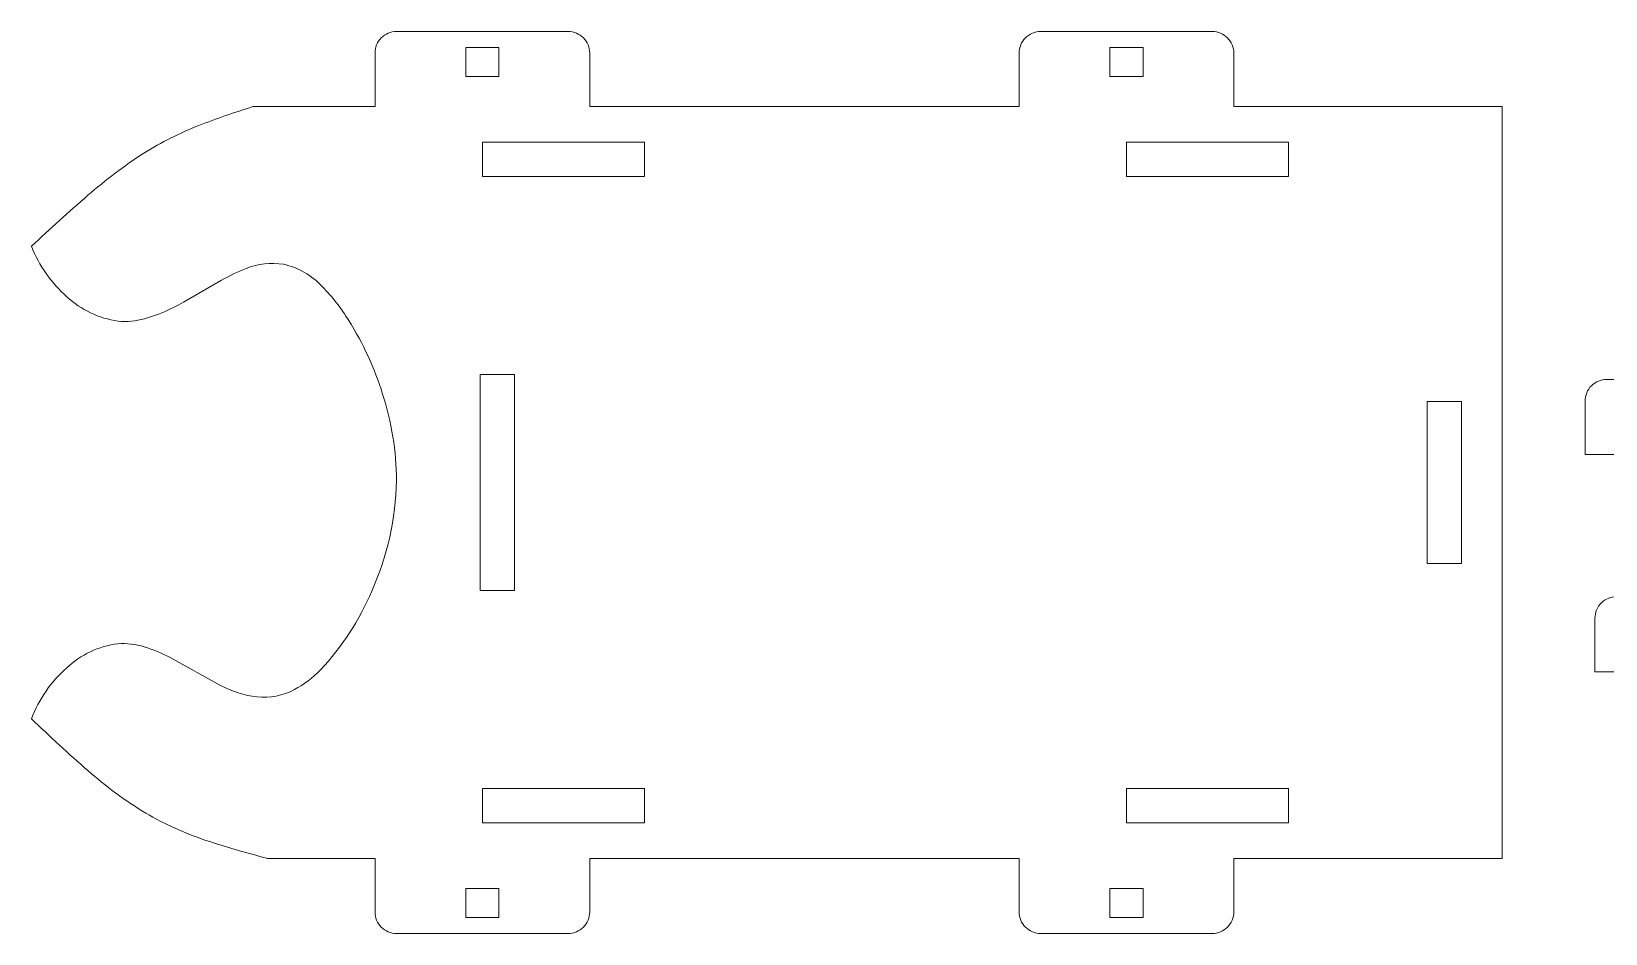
# Model space of a CAD drawing. Header units: millimetres. Extents: x -130 to 132, y -77 to 155.
# Drawn here: x -129.5 to 1.4, y 12.3 to 87.3 of the extents above; entities that cross this region are included whole.
import ezdxf

# ---------------------------------------------------------------- set-up
doc = ezdxf.new("R2010")
doc.units = ezdxf.units.MM
doc.header["$MEASUREMENT"] = 0
doc.layers.add('layer 1', color=7, linetype='Continuous')

msp = doc.modelspace()

# ---------------------------------------------------------------- linework, layer by layer
at = {"layer": 'layer 1', "color": 253, "lineweight": 9}
for points, knots in [([(-7.1534, 18.5495), (-7.1534, 18.5495), (-7.1534, 81.0682), (-7.1534, 81.0682), (-7.1534, 81.0682), (-7.1534, 81.0682), (-29.4815, 81.0682), (-29.4815, 81.0682), (-29.4815, 81.0682), (-29.4815, 81.0682), (-29.4815, 85.5283), (-29.4815, 85.5283), (-29.4815, 85.5283), (-29.4819, 86.0038), (-29.671, 86.4597), (-30.0075, 86.7958), (-30.0075, 86.7958), (-30.3438, 87.1318), (-30.7977, 87.3203), (-31.2732, 87.32), (-31.2732, 87.32), (-31.2732, 87.32), (-45.5524, 87.32), (-45.5524, 87.32), (-45.5524, 87.32), (-46.0278, 87.3198), (-46.4837, 87.1305), (-46.8197, 86.7942), (-46.8197, 86.7942), (-47.1557, 86.4577), (-47.3443, 86.0038), (-47.344, 85.5283), (-47.344, 85.5283), (-47.344, 85.5283), (-47.344, 81.0682), (-47.344, 81.0682), (-47.344, 81.0682), (-47.344, 81.0682), (-83.069, 81.0682), (-83.069, 81.0682), (-83.069, 81.0682), (-83.069, 81.0682), (-83.069, 85.5283), (-83.069, 85.5283), (-83.069, 85.5283), (-83.0693, 86.0038), (-83.2585, 86.4597), (-83.5949, 86.7958), (-83.5949, 86.7958), (-83.9313, 87.1318), (-84.3852, 87.3203), (-84.8606, 87.32), (-84.8606, 87.32), (-84.8606, 87.32), (-99.1398, 87.32), (-99.1398, 87.32), (-99.1398, 87.32), (-99.6152, 87.3198), (-100.0712, 87.1305), (-100.4072, 86.7942), (-100.4072, 86.7942), (-100.7432, 86.4577), (-100.9318, 86.0038), (-100.9314, 85.5283), (-100.9314, 85.5283), (-100.9314, 85.5283), (-100.9314, 81.0682), (-100.9314, 81.0682), (-100.9314, 81.0682), (-100.9314, 81.0682), (-111.0863, 81.0682), (-111.0863, 81.0682), (-111.0863, 81.0682), (-112.6082, 80.5983), (-114.1132, 80.0753), (-115.5985, 79.4998), (-115.5985, 79.4998), (-117.187, 78.8762), (-118.7145, 78.1076), (-120.162, 77.2036), (-120.162, 77.2036), (-121.7928, 76.1452), (-123.3462, 74.9727), (-124.8111, 73.6945), (-124.8111, 73.6945), (-126.4059, 72.3137), (-127.973, 70.9011), (-129.5114, 69.4576), (-129.5114, 69.4576), (-128.8744, 67.8443), (-127.8629, 66.4066), (-126.5593, 65.2625), (-126.5593, 65.2625), (-125.3845, 64.1652), (-123.9015, 63.4559), (-122.3098, 63.2307), (-122.3098, 63.2307), (-121.5714, 63.1652), (-120.8274, 63.2302), (-120.1115, 63.4227), (-120.1115, 63.4227), (-118.9786, 63.7458), (-117.8912, 64.2098), (-116.8742, 64.8044), (-116.8742, 64.8044), (-116.8742, 64.8044), (-113.7161, 66.6255), (-113.7161, 66.6255), (-113.7161, 66.6255), (-113.0535, 67.001), (-112.3636, 67.3261), (-111.6522, 67.5981), (-111.6522, 67.5981), (-110.6695, 67.9975), (-109.596, 68.1216), (-108.548, 67.9571), (-108.548, 67.9571), (-107.3091, 67.6851), (-106.1828, 67.0395), (-105.3216, 66.1083), (-105.3216, 66.1083), (-104.4781, 65.2481), (-103.7338, 64.2956), (-103.103, 63.2691), (-103.103, 63.2691), (-101.9164, 61.3601), (-100.9754, 59.3084), (-100.3028, 57.1637), (-100.3028, 57.1637), (-99.5483, 54.8411), (-99.157, 52.4152), (-99.1428, 49.9731), (-99.1428, 49.9731), (-99.2036, 46.8011), (-99.905, 43.673), (-101.2038, 40.7784), (-101.2038, 40.7784), (-102.2229, 38.3583), (-103.6676, 36.1394), (-105.4685, 34.2283), (-105.4685, 34.2283), (-106.1032, 33.5716), (-106.8354, 33.0166), (-107.6392, 32.5832), (-107.6392, 32.5832), (-108.5902, 32.0752), (-109.6714, 31.8613), (-110.7442, 31.9687), (-110.7442, 31.9687), (-111.8112, 32.1038), (-112.8455, 32.43), (-113.7969, 32.9315), (-113.7969, 32.9315), (-113.7969, 32.9315), (-117.9787, 35.2528), (-117.9787, 35.2528), (-117.9787, 35.2528), (-118.6662, 35.616), (-119.3867, 35.9129), (-120.1305, 36.1396), (-120.1305, 36.1396), (-120.8398, 36.3565), (-121.5822, 36.4433), (-122.3224, 36.396), (-122.3224, 36.396), (-123.9187, 36.2), (-125.4096, 35.4991), (-126.5785, 34.3945), (-126.5785, 34.3945), (-127.8848, 33.2411), (-128.891, 31.7885), (-129.5114, 30.1602), (-129.5114, 30.1602), (-127.9837, 28.6836), (-126.4188, 27.2462), (-124.8181, 25.849), (-124.8181, 25.849), (-123.319, 24.5316), (-121.709, 23.3465), (-120.0054, 22.3067), (-120.0054, 22.3067), (-118.4162, 21.3837), (-116.7371, 20.6256), (-114.9938, 20.0441), (-114.9938, 20.0441), (-113.3019, 19.4844), (-111.5905, 18.9859), (-109.8627, 18.5495), (-109.8627, 18.5495), (-109.8627, 18.5495), (-100.9314, 18.5495), (-100.9314, 18.5495), (-100.9314, 18.5495), (-100.9314, 18.5495), (-100.9314, 14.0894), (-100.9314, 14.0894), (-100.9314, 14.0894), (-100.9312, 13.6139), (-100.742, 13.1579), (-100.4056, 12.8219), (-100.4056, 12.8219), (-100.0691, 12.4859), (-99.6152, 12.2974), (-99.1398, 12.2977), (-99.1398, 12.2977), (-99.1398, 12.2977), (-84.8606, 12.2977), (-84.8606, 12.2977), (-84.8606, 12.2977), (-84.3852, 12.2979), (-83.9293, 12.4871), (-83.5933, 12.8235), (-83.5933, 12.8235), (-83.2573, 13.16), (-83.0687, 13.6139), (-83.069, 14.0894), (-83.069, 14.0894), (-83.069, 14.0894), (-83.069, 18.5495), (-83.069, 18.5495), (-83.069, 18.5495), (-83.069, 18.5495), (-47.344, 18.5495), (-47.344, 18.5495), (-47.344, 18.5495), (-47.344, 18.5495), (-47.344, 14.0894), (-47.344, 14.0894), (-47.344, 14.0894), (-47.3437, 13.6139), (-47.1546, 13.1579), (-46.8181, 12.8219), (-46.8181, 12.8219), (-46.4817, 12.4859), (-46.0278, 12.2974), (-45.5524, 12.2977), (-45.5524, 12.2977), (-45.5524, 12.2977), (-31.2732, 12.2977), (-31.2732, 12.2977), (-31.2732, 12.2977), (-30.7977, 12.2979), (-30.3418, 12.4871), (-30.0059, 12.8235), (-30.0059, 12.8235), (-29.6699, 13.16), (-29.4812, 13.6139), (-29.4815, 14.0894), (-29.4815, 14.0894), (-29.4815, 14.0894), (-29.4815, 18.5495), (-29.4815, 18.5495), (-29.4815, 18.5495), (-29.4815, 18.5495), (-7.1534, 18.5495), (-7.1534, 18.5495)], [0, 0, 0, 0, 0.01538462, 0.01538462, 0.01538462, 0.01538462, 0.03076923, 0.03076923, 0.03076923, 0.03076923, 0.04615385, 0.04615385, 0.04615385, 0.04615385, 0.06153846, 0.06153846, 0.06153846, 0.06153846, 0.07692308, 0.07692308, 0.07692308, 0.07692308, 0.09230769, 0.09230769, 0.09230769, 0.09230769, 0.10769231, 0.10769231, 0.10769231, 0.10769231, 0.12307692, 0.12307692, 0.12307692, 0.12307692, 0.13846154, 0.13846154, 0.13846154, 0.13846154, 0.15384615, 0.15384615, 0.15384615, 0.15384615, 0.16923077, 0.16923077, 0.16923077, 0.16923077, 0.18461538, 0.18461538, 0.18461538, 0.18461538, 0.2, 0.2, 0.2, 0.2, 0.21538462, 0.21538462, 0.21538462, 0.21538462, 0.23076923, 0.23076923, 0.23076923, 0.23076923, 0.24615385, 0.24615385, 0.24615385, 0.24615385, 0.26153846, 0.26153846, 0.26153846, 0.26153846, 0.27692308, 0.27692308, 0.27692308, 0.27692308, 0.29230769, 0.29230769, 0.29230769, 0.29230769, 0.30769231, 0.30769231, 0.30769231, 0.30769231, 0.32307692, 0.32307692, 0.32307692, 0.32307692, 0.33846154, 0.33846154, 0.33846154, 0.33846154, 0.35384615, 0.35384615, 0.35384615, 0.35384615, 0.36923077, 0.36923077, 0.36923077, 0.36923077, 0.38461538, 0.38461538, 0.38461538, 0.38461538, 0.4, 0.4, 0.4, 0.4, 0.41538462, 0.41538462, 0.41538462, 0.41538462, 0.43076923, 0.43076923, 0.43076923, 0.43076923, 0.44615385, 0.44615385, 0.44615385, 0.44615385, 0.46153846, 0.46153846, 0.46153846, 0.46153846, 0.47692308, 0.47692308, 0.47692308, 0.47692308, 0.49230769, 0.49230769, 0.49230769, 0.49230769, 0.50769231, 0.50769231, 0.50769231, 0.50769231, 0.52307692, 0.52307692, 0.52307692, 0.52307692, 0.53846154, 0.53846154, 0.53846154, 0.53846154, 0.55384615, 0.55384615, 0.55384615, 0.55384615, 0.56923077, 0.56923077, 0.56923077, 0.56923077, 0.58461538, 0.58461538, 0.58461538, 0.58461538, 0.6, 0.6, 0.6, 0.6, 0.61538462, 0.61538462, 0.61538462, 0.61538462, 0.63076923, 0.63076923, 0.63076923, 0.63076923, 0.64615385, 0.64615385, 0.64615385, 0.64615385, 0.66153846, 0.66153846, 0.66153846, 0.66153846, 0.67692308, 0.67692308, 0.67692308, 0.67692308, 0.69230769, 0.69230769, 0.69230769, 0.69230769, 0.70769231, 0.70769231, 0.70769231, 0.70769231, 0.72307692, 0.72307692, 0.72307692, 0.72307692, 0.73846154, 0.73846154, 0.73846154, 0.73846154, 0.75384615, 0.75384615, 0.75384615, 0.75384615, 0.76923077, 0.76923077, 0.76923077, 0.76923077, 0.78461538, 0.78461538, 0.78461538, 0.78461538, 0.8, 0.8, 0.8, 0.8, 0.81538462, 0.81538462, 0.81538462, 0.81538462, 0.83076923, 0.83076923, 0.83076923, 0.83076923, 0.84615385, 0.84615385, 0.84615385, 0.84615385, 0.86153846, 0.86153846, 0.86153846, 0.86153846, 0.87692308, 0.87692308, 0.87692308, 0.87692308, 0.89230769, 0.89230769, 0.89230769, 0.89230769, 0.90769231, 0.90769231, 0.90769231, 0.90769231, 0.92307692, 0.92307692, 0.92307692, 0.92307692, 0.93846154, 0.93846154, 0.93846154, 0.93846154, 0.95384615, 0.95384615, 0.95384615, 0.95384615, 0.96923077, 0.96923077, 0.96923077, 0.96923077, 1, 1, 1, 1]), ([(-90.6159, 85.9804), (-90.6159, 85.9804), (-90.6159, 83.5689), (-90.6159, 83.5689), (-90.6159, 83.5689), (-90.6159, 83.5689), (-93.3845, 83.5689), (-93.3845, 83.5689), (-93.3845, 83.5689), (-93.3845, 83.5689), (-93.3845, 85.9804), (-93.3845, 85.9804), (-93.3845, 85.9804), (-93.3845, 85.9804), (-90.6159, 85.9804), (-90.6159, 85.9804)], [0, 0, 0, 0, 0.2, 0.2, 0.2, 0.2, 0.4, 0.4, 0.4, 0.4, 0.6, 0.6, 0.6, 0.6, 1, 1, 1, 1]), ([(-39.7971, 85.9804), (-39.7971, 85.9804), (-39.7971, 83.5689), (-39.7971, 83.5689), (-39.7971, 83.5689), (-39.7971, 83.5689), (-37.0284, 83.5689), (-37.0284, 83.5689), (-37.0284, 83.5689), (-37.0284, 83.5689), (-37.0284, 85.9804), (-37.0284, 85.9804), (-37.0284, 85.9804), (-37.0284, 85.9804), (-39.7971, 85.9804), (-39.7971, 85.9804)], [0, 0, 0, 0, 0.2, 0.2, 0.2, 0.2, 0.4, 0.4, 0.4, 0.4, 0.6, 0.6, 0.6, 0.6, 1, 1, 1, 1]), ([(-92.0002, 78.1209), (-92.0002, 78.1209), (-78.514, 78.1209), (-78.514, 78.1209), (-78.514, 78.1209), (-78.514, 78.1209), (-78.514, 75.2629), (-78.514, 75.2629), (-78.514, 75.2629), (-78.514, 75.2629), (-92.0002, 75.2629), (-92.0002, 75.2629), (-92.0002, 75.2629), (-92.0002, 75.2629), (-92.0002, 78.1209), (-92.0002, 78.1209)], [0, 0, 0, 0, 0.2, 0.2, 0.2, 0.2, 0.4, 0.4, 0.4, 0.4, 0.6, 0.6, 0.6, 0.6, 1, 1, 1, 1]), ([(-38.4127, 78.1209), (-38.4127, 78.1209), (-24.9266, 78.1209), (-24.9266, 78.1209), (-24.9266, 78.1209), (-24.9266, 78.1209), (-24.9266, 75.2629), (-24.9266, 75.2629), (-24.9266, 75.2629), (-24.9266, 75.2629), (-38.4127, 75.2629), (-38.4127, 75.2629), (-38.4127, 75.2629), (-38.4127, 75.2629), (-38.4127, 78.1209), (-38.4127, 78.1209)], [0, 0, 0, 0, 0.2, 0.2, 0.2, 0.2, 0.4, 0.4, 0.4, 0.4, 0.6, 0.6, 0.6, 0.6, 1, 1, 1, 1]), ([(56.9067, 49.4516), (56.7758, 49.7459), (56.7024, 50.0629), (56.6906, 50.3849), (56.6906, 50.3849), (56.6823, 50.6278), (56.7587, 50.8663), (56.9067, 51.0592), (56.9067, 51.0592), (57.1402, 51.3176), (57.4557, 51.4879), (57.7999, 51.5415), (57.7999, 51.5415), (60.9889, 50.6232), (64.3256, 50.338), (67.6242, 50.7019), (67.6242, 50.7019), (67.6242, 50.7019), (67.6242, 54.8103), (67.6242, 54.8103), (67.6242, 54.8103), (67.6242, 54.8103), (70.3929, 54.8103), (70.3929, 54.8103), (70.3929, 54.8103), (70.3929, 54.8103), (70.3929, 52.1309), (70.3929, 52.1309), (70.3929, 52.1309), (70.3929, 52.1309), (72.983, 52.1309), (72.983, 52.1309), (72.983, 52.1309), (72.983, 52.1309), (72.983, 56.5911), (72.983, 56.5911), (72.983, 56.5911), (72.9826, 57.0666), (72.7935, 57.5225), (72.457, 57.8585), (72.457, 57.8585), (72.1207, 58.1945), (71.6668, 58.3831), (71.1913, 58.3828), (71.1913, 58.3828), (71.1913, 58.3828), (67.6242, 58.3828), (67.6242, 58.3828), (67.6242, 58.3828), (67.6242, 58.3828), (67.6242, 61.0622), (67.6242, 61.0622), (67.6242, 61.0622), (67.6242, 61.0622), (53.3342, 58.2042), (53.3342, 58.2042), (53.3342, 58.2042), (52.8255, 58.2384), (52.3476, 58.4615), (51.9946, 58.8294), (51.9946, 58.8294), (51.6912, 59.2085), (51.5329, 59.6837), (51.548, 60.1691), (51.548, 60.1691), (49.5297, 59.52), (47.4153, 59.2181), (45.2961, 59.2759), (45.2961, 59.2759), (42.1425, 59.409), (39.0711, 60.3307), (36.3649, 61.9553), (36.3649, 61.9553), (33.6588, 60.3304), (30.5873, 59.4093), (27.4336, 59.2759), (27.4336, 59.2759), (25.3143, 59.218), (23.2, 59.5201), (21.1818, 60.1691), (21.1818, 60.1691), (21.197, 59.6837), (21.0385, 59.2086), (20.7352, 58.8294), (20.7352, 58.8294), (20.3822, 58.4615), (19.9042, 58.2385), (19.3955, 58.2042), (19.3955, 58.2042), (19.3955, 58.2042), (5.1055, 61.0622), (5.1055, 61.0622), (5.1055, 61.0622), (5.1055, 61.0622), (5.1055, 58.3828), (5.1055, 58.3828), (5.1055, 58.3828), (5.1055, 58.3828), (1.5384, 58.3828), (1.5384, 58.3828), (1.5384, 58.3828), (1.0631, 58.3825), (0.6071, 58.1933), (0.2711, 57.8569), (0.2711, 57.8569), (-0.0648, 57.5205), (-0.2535, 57.0666), (-0.2531, 56.5911), (-0.2531, 56.5911), (-0.2531, 56.5911), (-0.2531, 52.1309), (-0.2531, 52.1309), (-0.2531, 52.1309), (-0.2531, 52.1309), (2.3369, 52.1309), (2.3369, 52.1309), (2.3369, 52.1309), (2.3369, 52.1309), (2.3369, 54.8103), (2.3369, 54.8103), (2.3369, 54.8103), (2.3369, 54.8103), (5.1055, 54.8103), (5.1055, 54.8103), (5.1055, 54.8103), (5.1055, 54.8103), (5.1055, 50.7019), (5.1055, 50.7019), (5.1055, 50.7019), (8.4173, 50.2646), (11.7842, 50.6224), (14.9299, 51.7469), (14.9299, 51.7469), (15.2948, 51.6218), (15.6087, 51.38), (15.823, 51.0592), (15.823, 51.0592), (16.0757, 50.5533), (16.0756, 49.9575), (15.823, 49.4516), (15.823, 49.4516), (22.2864, 52.3459), (29.2832, 53.8665), (36.3649, 53.9172), (36.3649, 53.9172), (43.4466, 53.867), (50.4432, 52.3456), (56.9067, 49.4516)], [0, 0, 0, 0, 0.02631579, 0.02631579, 0.02631579, 0.02631579, 0.05263158, 0.05263158, 0.05263158, 0.05263158, 0.07894737, 0.07894737, 0.07894737, 0.07894737, 0.10526316, 0.10526316, 0.10526316, 0.10526316, 0.13157895, 0.13157895, 0.13157895, 0.13157895, 0.15789474, 0.15789474, 0.15789474, 0.15789474, 0.18421053, 0.18421053, 0.18421053, 0.18421053, 0.21052632, 0.21052632, 0.21052632, 0.21052632, 0.23684211, 0.23684211, 0.23684211, 0.23684211, 0.26315789, 0.26315789, 0.26315789, 0.26315789, 0.28947368, 0.28947368, 0.28947368, 0.28947368, 0.31578947, 0.31578947, 0.31578947, 0.31578947, 0.34210526, 0.34210526, 0.34210526, 0.34210526, 0.36842105, 0.36842105, 0.36842105, 0.36842105, 0.39473684, 0.39473684, 0.39473684, 0.39473684, 0.42105263, 0.42105263, 0.42105263, 0.42105263, 0.44736842, 0.44736842, 0.44736842, 0.44736842, 0.47368421, 0.47368421, 0.47368421, 0.47368421, 0.5, 0.5, 0.5, 0.5, 0.52631579, 0.52631579, 0.52631579, 0.52631579, 0.55263158, 0.55263158, 0.55263158, 0.55263158, 0.57894737, 0.57894737, 0.57894737, 0.57894737, 0.60526316, 0.60526316, 0.60526316, 0.60526316, 0.63157895, 0.63157895, 0.63157895, 0.63157895, 0.65789474, 0.65789474, 0.65789474, 0.65789474, 0.68421053, 0.68421053, 0.68421053, 0.68421053, 0.71052632, 0.71052632, 0.71052632, 0.71052632, 0.73684211, 0.73684211, 0.73684211, 0.73684211, 0.76315789, 0.76315789, 0.76315789, 0.76315789, 0.78947368, 0.78947368, 0.78947368, 0.78947368, 0.81578947, 0.81578947, 0.81578947, 0.81578947, 0.84210526, 0.84210526, 0.84210526, 0.84210526, 0.86842105, 0.86842105, 0.86842105, 0.86842105, 0.89473684, 0.89473684, 0.89473684, 0.89473684, 0.92105263, 0.92105263, 0.92105263, 0.92105263, 0.94736842, 0.94736842, 0.94736842, 0.94736842, 1, 1, 1, 1]), ([(-92.1788, 58.7847), (-92.1788, 58.7847), (-89.3208, 58.7847), (-89.3208, 58.7847), (-89.3208, 58.7847), (-89.3208, 58.7847), (-89.3208, 40.8329), (-89.3208, 40.8329), (-89.3208, 40.8329), (-89.3208, 40.8329), (-92.1788, 40.8329), (-92.1788, 40.8329), (-92.1788, 40.8329), (-92.1788, 40.8329), (-92.1788, 58.7847), (-92.1788, 58.7847)], [0, 0, 0, 0, 0.2, 0.2, 0.2, 0.2, 0.4, 0.4, 0.4, 0.4, 0.6, 0.6, 0.6, 0.6, 1, 1, 1, 1]), ([(-13.4053, 56.5519), (-13.4053, 56.5519), (-10.5473, 56.5519), (-10.5473, 56.5519), (-10.5473, 56.5519), (-10.5473, 56.5519), (-10.5473, 43.0657), (-10.5473, 43.0657), (-10.5473, 43.0657), (-10.5473, 43.0657), (-13.4053, 43.0657), (-13.4053, 43.0657), (-13.4053, 43.0657), (-13.4053, 43.0657), (-13.4053, 56.5519), (-13.4053, 56.5519)], [0, 0, 0, 0, 0.2, 0.2, 0.2, 0.2, 0.4, 0.4, 0.4, 0.4, 0.6, 0.6, 0.6, 0.6, 1, 1, 1, 1]), ([(57.7281, 31.3792), (57.5972, 31.6736), (57.5239, 31.9905), (57.512, 32.3125), (57.512, 32.3125), (57.5038, 32.5555), (57.5802, 32.7939), (57.7281, 32.9868), (57.7281, 32.9868), (57.9617, 33.2452), (58.2772, 33.4155), (58.6213, 33.4691), (58.6213, 33.4691), (61.8103, 32.551), (65.1471, 32.2656), (68.4456, 32.6296), (68.4456, 32.6296), (68.4456, 32.6296), (68.4456, 36.7379), (68.4456, 36.7379), (68.4456, 36.7379), (68.4456, 36.7379), (71.2143, 36.7379), (71.2143, 36.7379), (71.2143, 36.7379), (71.2143, 36.7379), (71.2143, 34.0586), (71.2143, 34.0586), (71.2143, 34.0586), (71.2143, 34.0586), (73.8044, 34.0586), (73.8044, 34.0586), (73.8044, 34.0586), (73.8044, 34.0586), (73.8044, 38.5188), (73.8044, 38.5188), (73.8044, 38.5188), (73.8041, 38.9942), (73.615, 39.4501), (73.2785, 39.7861), (73.2785, 39.7861), (72.9421, 40.1221), (72.4883, 40.3107), (72.0128, 40.3103), (72.0128, 40.3103), (72.0128, 40.3103), (68.4456, 40.3103), (68.4456, 40.3103), (68.4456, 40.3103), (68.4456, 40.3103), (68.4456, 42.9897), (68.4456, 42.9897), (68.4456, 42.9897), (68.4456, 42.9897), (54.1556, 40.1317), (54.1556, 40.1317), (54.1556, 40.1317), (53.647, 40.166), (53.1691, 40.3891), (52.816, 40.7569), (52.816, 40.7569), (52.5127, 41.1361), (52.3543, 41.6113), (52.3694, 42.0966), (52.3694, 42.0966), (50.3512, 41.4476), (48.2368, 41.1456), (46.1175, 41.2035), (46.1175, 41.2035), (42.9639, 41.3365), (39.8925, 42.2582), (37.1863, 43.8828), (37.1863, 43.8828), (34.4802, 42.258), (31.4087, 41.3368), (28.255, 41.2035), (28.255, 41.2035), (26.1358, 41.1455), (24.0215, 41.4476), (22.0032, 42.0966), (22.0032, 42.0966), (22.0185, 41.6113), (21.8599, 41.1361), (21.5566, 40.7569), (21.5566, 40.7569), (21.2037, 40.389), (20.7257, 40.1661), (20.2169, 40.1317), (20.2169, 40.1317), (20.2169, 40.1317), (5.9269, 42.9897), (5.9269, 42.9897), (5.9269, 42.9897), (5.9269, 42.9897), (5.9269, 40.3103), (5.9269, 40.3103), (5.9269, 40.3103), (5.9269, 40.3103), (2.3599, 40.3103), (2.3599, 40.3103), (2.3599, 40.3103), (1.8844, 40.3101), (1.4286, 40.1209), (1.0926, 39.7845), (1.0926, 39.7845), (0.7566, 39.448), (0.568, 38.9942), (0.5683, 38.5188), (0.5683, 38.5188), (0.5683, 38.5188), (0.5683, 34.0586), (0.5683, 34.0586), (0.5683, 34.0586), (0.5683, 34.0586), (3.1583, 34.0586), (3.1583, 34.0586), (3.1583, 34.0586), (3.1583, 34.0586), (3.1583, 36.7379), (3.1583, 36.7379), (3.1583, 36.7379), (3.1583, 36.7379), (5.9269, 36.7379), (5.9269, 36.7379), (5.9269, 36.7379), (5.9269, 36.7379), (5.9269, 32.6296), (5.9269, 32.6296), (5.9269, 32.6296), (9.2388, 32.1923), (12.6057, 32.5502), (15.7513, 33.6745), (15.7513, 33.6745), (16.1163, 33.5494), (16.4302, 33.3076), (16.6444, 32.9868), (16.6444, 32.9868), (16.8972, 32.4809), (16.897, 31.8851), (16.6444, 31.3792), (16.6444, 31.3792), (23.1078, 34.2736), (30.1047, 35.7943), (37.1863, 35.8448), (37.1863, 35.8448), (44.268, 35.7946), (51.2647, 34.2732), (57.7281, 31.3792)], [0, 0, 0, 0, 0.02631579, 0.02631579, 0.02631579, 0.02631579, 0.05263158, 0.05263158, 0.05263158, 0.05263158, 0.07894737, 0.07894737, 0.07894737, 0.07894737, 0.10526316, 0.10526316, 0.10526316, 0.10526316, 0.13157895, 0.13157895, 0.13157895, 0.13157895, 0.15789474, 0.15789474, 0.15789474, 0.15789474, 0.18421053, 0.18421053, 0.18421053, 0.18421053, 0.21052632, 0.21052632, 0.21052632, 0.21052632, 0.23684211, 0.23684211, 0.23684211, 0.23684211, 0.26315789, 0.26315789, 0.26315789, 0.26315789, 0.28947368, 0.28947368, 0.28947368, 0.28947368, 0.31578947, 0.31578947, 0.31578947, 0.31578947, 0.34210526, 0.34210526, 0.34210526, 0.34210526, 0.36842105, 0.36842105, 0.36842105, 0.36842105, 0.39473684, 0.39473684, 0.39473684, 0.39473684, 0.42105263, 0.42105263, 0.42105263, 0.42105263, 0.44736842, 0.44736842, 0.44736842, 0.44736842, 0.47368421, 0.47368421, 0.47368421, 0.47368421, 0.5, 0.5, 0.5, 0.5, 0.52631579, 0.52631579, 0.52631579, 0.52631579, 0.55263158, 0.55263158, 0.55263158, 0.55263158, 0.57894737, 0.57894737, 0.57894737, 0.57894737, 0.60526316, 0.60526316, 0.60526316, 0.60526316, 0.63157895, 0.63157895, 0.63157895, 0.63157895, 0.65789474, 0.65789474, 0.65789474, 0.65789474, 0.68421053, 0.68421053, 0.68421053, 0.68421053, 0.71052632, 0.71052632, 0.71052632, 0.71052632, 0.73684211, 0.73684211, 0.73684211, 0.73684211, 0.76315789, 0.76315789, 0.76315789, 0.76315789, 0.78947368, 0.78947368, 0.78947368, 0.78947368, 0.81578947, 0.81578947, 0.81578947, 0.81578947, 0.84210526, 0.84210526, 0.84210526, 0.84210526, 0.86842105, 0.86842105, 0.86842105, 0.86842105, 0.89473684, 0.89473684, 0.89473684, 0.89473684, 0.92105263, 0.92105263, 0.92105263, 0.92105263, 0.94736842, 0.94736842, 0.94736842, 0.94736842, 1, 1, 1, 1]), ([(-92.0002, 21.4968), (-92.0002, 21.4968), (-92.0002, 24.3548), (-92.0002, 24.3548), (-92.0002, 24.3548), (-92.0002, 24.3548), (-78.514, 24.3548), (-78.514, 24.3548), (-78.514, 24.3548), (-78.514, 24.3548), (-78.514, 21.4968), (-78.514, 21.4968), (-78.514, 21.4968), (-78.514, 21.4968), (-92.0002, 21.4968), (-92.0002, 21.4968)], [0, 0, 0, 0, 0.2, 0.2, 0.2, 0.2, 0.4, 0.4, 0.4, 0.4, 0.6, 0.6, 0.6, 0.6, 1, 1, 1, 1]), ([(-38.4127, 21.4968), (-38.4127, 21.4968), (-38.4127, 24.3548), (-38.4127, 24.3548), (-38.4127, 24.3548), (-38.4127, 24.3548), (-24.9266, 24.3548), (-24.9266, 24.3548), (-24.9266, 24.3548), (-24.9266, 24.3548), (-24.9266, 21.4968), (-24.9266, 21.4968), (-24.9266, 21.4968), (-24.9266, 21.4968), (-38.4127, 21.4968), (-38.4127, 21.4968)], [0, 0, 0, 0, 0.2, 0.2, 0.2, 0.2, 0.4, 0.4, 0.4, 0.4, 0.6, 0.6, 0.6, 0.6, 1, 1, 1, 1]), ([(-90.6159, 13.6374), (-90.6159, 13.6374), (-90.6159, 16.0488), (-90.6159, 16.0488), (-90.6159, 16.0488), (-90.6159, 16.0488), (-93.3845, 16.0488), (-93.3845, 16.0488), (-93.3845, 16.0488), (-93.3845, 16.0488), (-93.3845, 13.6374), (-93.3845, 13.6374), (-93.3845, 13.6374), (-93.3845, 13.6374), (-90.6159, 13.6374), (-90.6159, 13.6374)], [0, 0, 0, 0, 0.2, 0.2, 0.2, 0.2, 0.4, 0.4, 0.4, 0.4, 0.6, 0.6, 0.6, 0.6, 1, 1, 1, 1]), ([(-37.0284, 13.6374), (-37.0284, 13.6374), (-37.0284, 16.0488), (-37.0284, 16.0488), (-37.0284, 16.0488), (-37.0284, 16.0488), (-39.7971, 16.0488), (-39.7971, 16.0488), (-39.7971, 16.0488), (-39.7971, 16.0488), (-39.7971, 13.6374), (-39.7971, 13.6374), (-39.7971, 13.6374), (-39.7971, 13.6374), (-37.0284, 13.6374), (-37.0284, 13.6374)], [0, 0, 0, 0, 0.2, 0.2, 0.2, 0.2, 0.4, 0.4, 0.4, 0.4, 0.6, 0.6, 0.6, 0.6, 1, 1, 1, 1])]:
    msp.add_open_spline(points, degree=3, knots=knots, dxfattribs=at)

doc.saveas('drawing.dxf')
